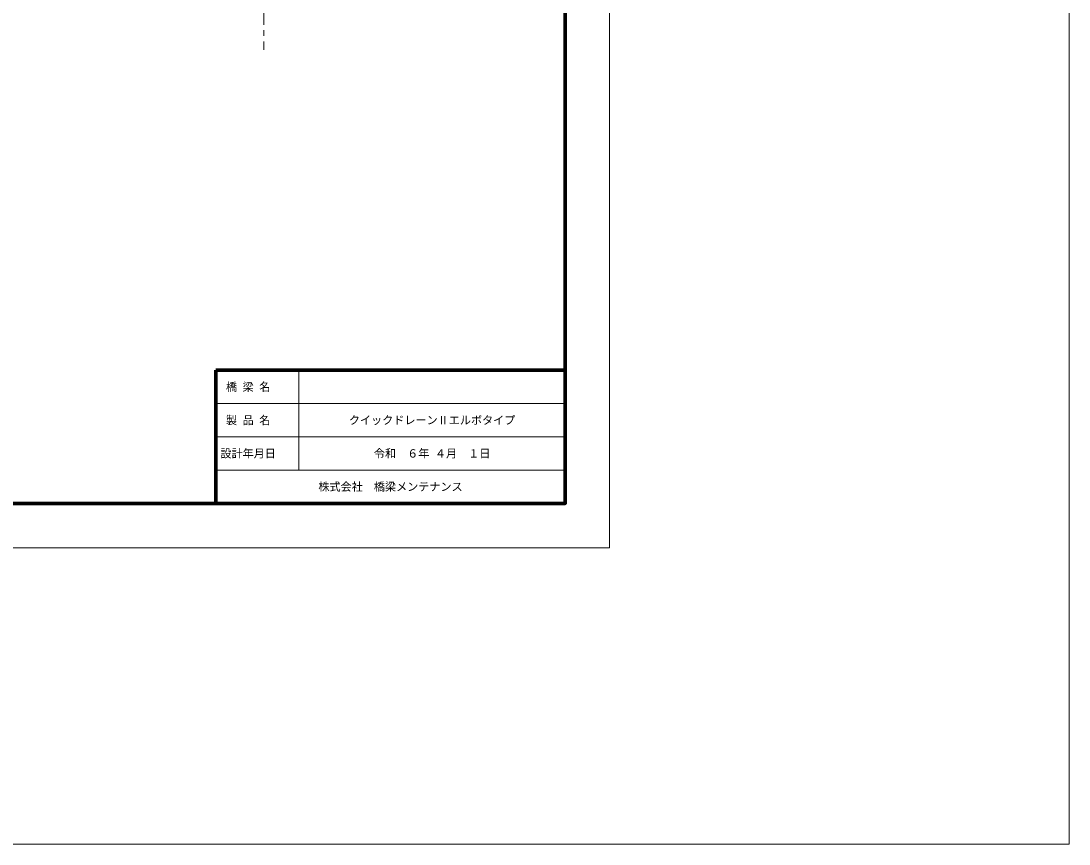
# Model space of a CAD drawing. Units: millimetres, scale not verified. Extents: x 40 to 1642, y 40 to 1148.
# Drawn here: x 1169.7 to 1642, y 40 to 410.9 of the extents above; entities that cross this region are included whole.
import ezdxf
from ezdxf.enums import TextEntityAlignment as Align

# ---------------------------------------------------------------- set-up
doc = ezdxf.new("R2010")
doc.units = ezdxf.units.MM
doc.header["$LTSCALE"] = 2
doc.linetypes.add('USER1', pattern=[10, 6.25, -1.25, 1.25, -1.25])
for name, color, linetype, lineweight in [('D-BMK', 2, 'USER1', 13), ('D-TTL-FRAM', 2, 'Continuous', 70), ('D-TTL-LINE', 7, 'Continuous', 18), ('V-nasSTD', 7, 'Continuous', 13)]:
    doc.layers.add(name, color=color, linetype=linetype, lineweight=lineweight)
doc.layers.add('D-TTL-TXT', color=7, linetype='Continuous')
doc.styles.add('ＭＳ ゴシック', font='')
doc.styles.get('ＭＳ ゴシック').set_extended_font_data('MS Gothic')

msp = doc.modelspace()

# ---------------------------------------------------------------- linework, layer by layer
at = {"layer": 'D-BMK'}
msp.add_line((1279.199, 721.739), (1279.199, 397.866), dxfattribs=at)
at = {"layer": 'D-TTL-FRAM'}
for points in [[(1415, 193.5), (1415, 994.5), (267, 994.5), (267, 193.5)], [(1257.5, 253.5), (1415, 253.5), (1415, 193.5), (1257.5, 193.5)]]:
    msp.add_lwpolyline(points, close=True, dxfattribs=at)
at = {"layer": 'D-TTL-LINE'}
for p, q in [((1295, 253.5), (1295, 208.5)), ((1415, 238.5), (1257.5, 238.5)), ((1415, 223.5), (1257.5, 223.5)), ((1415, 208.5), (1257.5, 208.5))]:
    msp.add_line(p, q, dxfattribs=at)
msp.add_lwpolyline([(247, 173.5), (247, 1014.5), (1435, 1014.5), (1435, 173.5)], close=True, dxfattribs=at)
at = {"layer": 'V-nasSTD'}
msp.add_lwpolyline([(40, 40), (40, 1148), (1642, 1148), (1642, 40)], close=True, dxfattribs=at)

# ---------------------------------------------------------------- texts
at = {"layer": 'D-TTL-TXT', "style": 'ＭＳ ゴシック'}
for s, p in [(' 橋 梁 名', (1259.606, 246)), (' 製 品 名', (1259.606, 231)), ('設計年月日', (1259.606, 216))]:
    msp.add_text(s, height=3.666, dxfattribs=at).set_placement(p, align=Align.MIDDLE_LEFT)
for s, p in [('クイックドレーンⅡエルボタイプ', (1355, 231)), ('令和\u3000６年 ４月\u3000１日', (1355, 216)), ('株式会社\u3000橋梁メンテナンス', (1336.25, 201))]:
    msp.add_text(s, height=3.666, dxfattribs=at).set_placement(p, align=Align.MIDDLE_CENTER)

doc.saveas('drawing.dxf')
